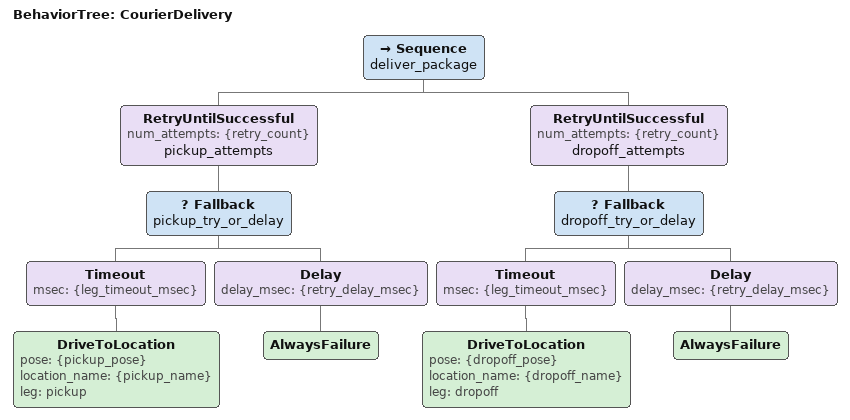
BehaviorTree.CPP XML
<root BTCPP_format="4" main_tree_to_execute="CourierDelivery">
    <BehaviorTree ID="CourierDelivery">
        <Sequence name="deliver_package">
            <!-- Pickup leg -->
            <RetryUntilSuccessful num_attempts="{retry_count}" name="pickup_attempts">
                <Fallback name="pickup_try_or_delay">
                    <Timeout msec="{leg_timeout_msec}">
                        <DriveToLocation pose="{pickup_pose}" location_name="{pickup_name}" leg="pickup"/>
                    </Timeout>
                    <!-- Reached only when the attempt failed or timed out. -->
                    <Delay delay_msec="{retry_delay_msec}">
                        <AlwaysFailure/>
                    </Delay>
                </Fallback>
            </RetryUntilSuccessful>

            <!-- Dropoff leg -->
            <RetryUntilSuccessful num_attempts="{retry_count}" name="dropoff_attempts">
                <Fallback name="dropoff_try_or_delay">
                    <Timeout msec="{leg_timeout_msec}">
                        <DriveToLocation pose="{dropoff_pose}" location_name="{dropoff_name}" leg="dropoff"/>
                    </Timeout>
                    <Delay delay_msec="{retry_delay_msec}">
                        <AlwaysFailure/>
                    </Delay>
                </Fallback>
            </RetryUntilSuccessful>
        </Sequence>
    </BehaviorTree>
</root>
